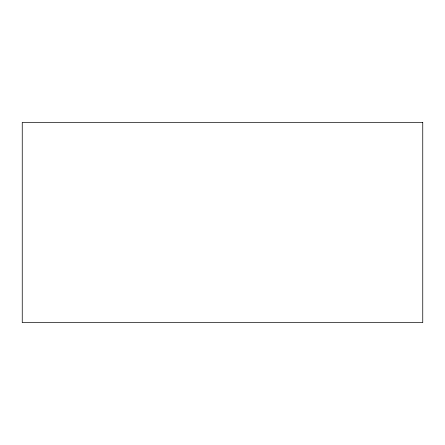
<?xml version="1.0" encoding="UTF-8"?>
<svg xmlns="http://www.w3.org/2000/svg" width="445" height="445" viewBox="0 0 445 445"><rect width="100%" height="100%" fill="white"/><g stroke="black" fill="none" stroke-linecap="round" stroke-linejoin="round"><path stroke-width="0.67" d="M422.75 122.375L22.25 122.375L22.25 322.625L422.75 322.625L422.75 122.375"/></g></svg>
